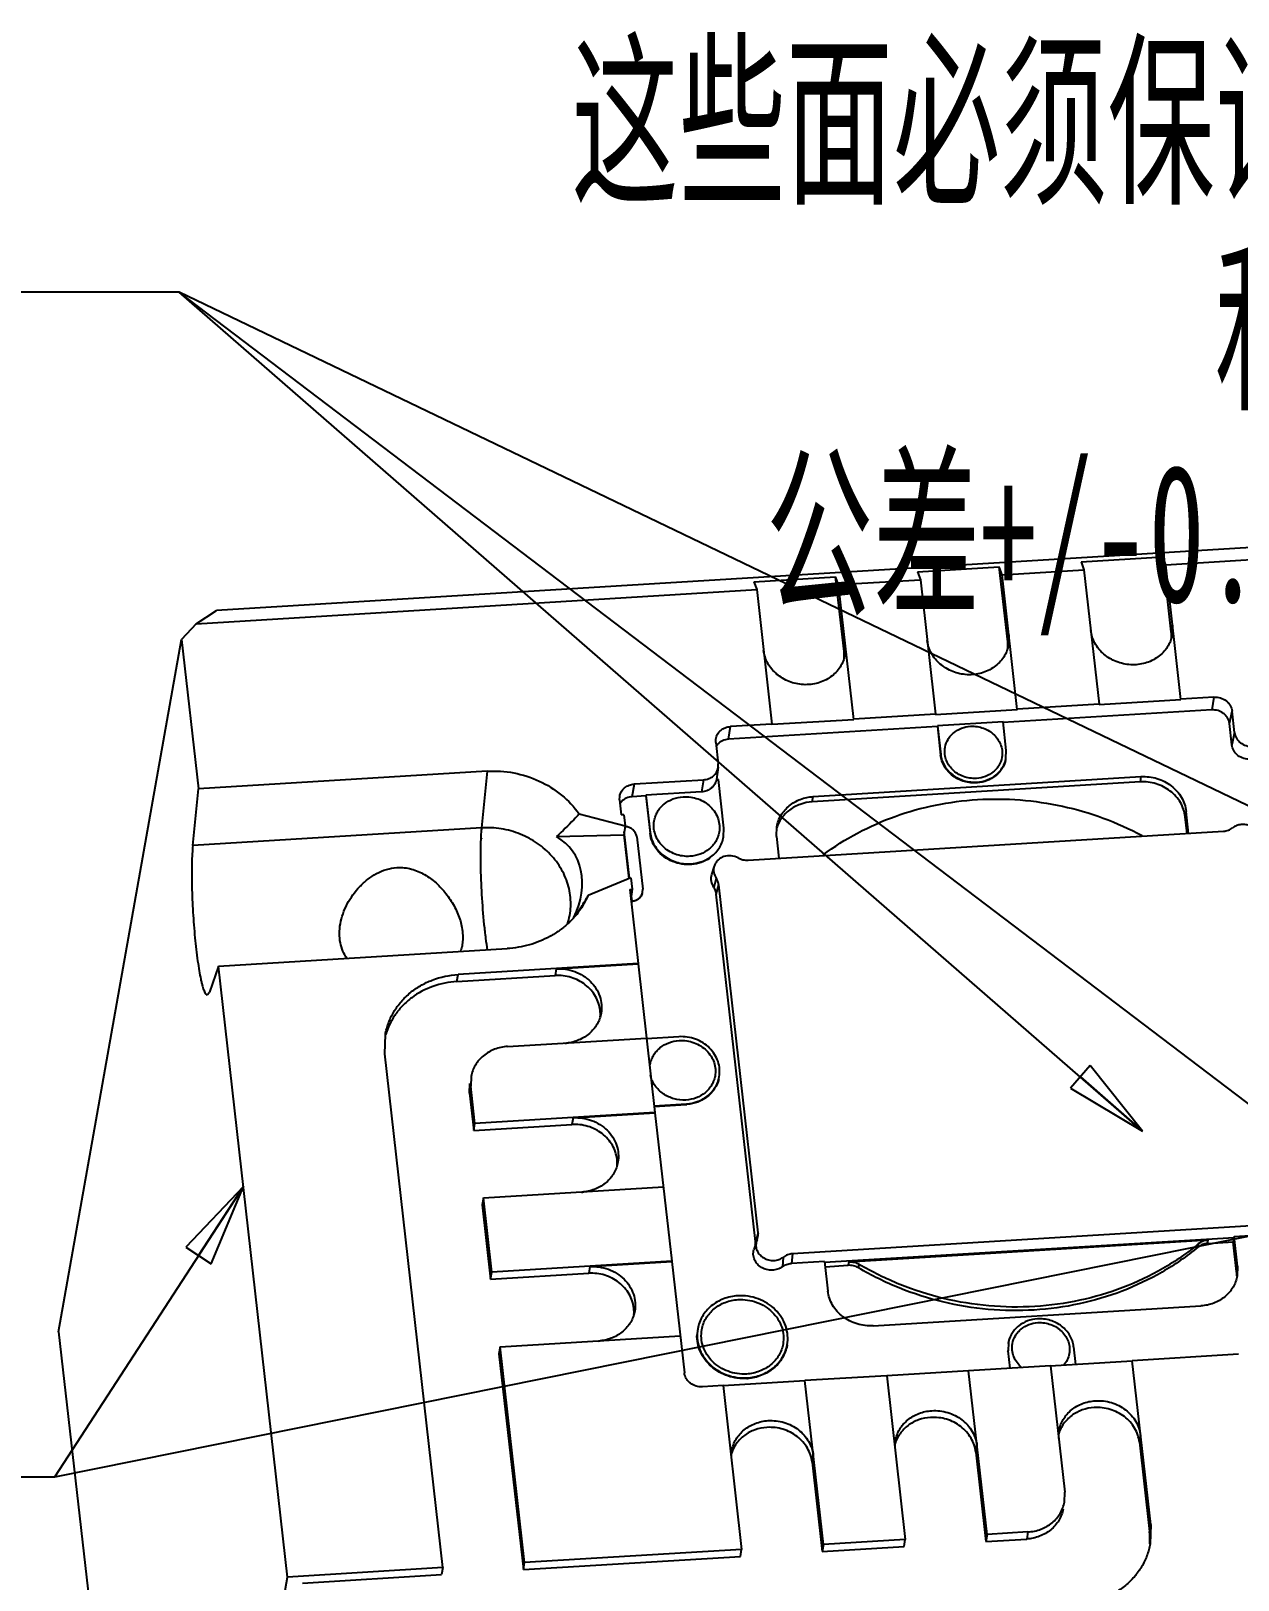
# Model space of a CAD drawing. Header units: millimetres. Extents: x 3 to 104, y 2 to 73.
# Drawn here: x 75.11 to 86.08, y 24.46 to 38.55 of the extents above; entities that cross this region are included whole.
import ezdxf

# ---------------------------------------------------------------- set-up
doc = ezdxf.new("R2010")
doc.units = ezdxf.units.MM
doc.header["$LTSCALE"] = 5.775
doc.layers.get('0').update_dxf_attribs({"linetype": 'CONTINUOUS'})
doc.layers.add('NOTE', color=7, linetype='CONTINUOUS')
doc.styles.get("Standard").update_dxf_attribs({"font": 'txt', "width": 0.6})
doc.dimstyles.get("Standard").update_dxf_attribs({"dimtxt": 0.625, "dimasz": 0.75, "dimexe": 1.75, "dimexo": 0.875, "dimtad": 1, "dimdec": 3, "dimzin": 0, "dimdsep": 46, "dimtxsty": 'Standard', "dimblk": 'CLOSED', "dimblk1": 'CLOSED', "dimblk2": 'CLOSED', "dimcen": 0.09, "dimadec": 0, "dimazin": 0, "dimtol": 1, "dimtp": 0.001, "dimtm": 0.001, "dimtfac": 1, "dimtdec": 3, "dimtofl": 0, "dimtmove": 0, "dimatfit": 3, "dimldrblk": 'CLOSED', "dimfxl": 0, "dimtolj": 1, "dimtzin": 0, "dimarcsym": 0})

# ---------------------------------------------------------------- blocks, each defined once
blk = doc.blocks.new('_CLOSED')
at = {"color": 0, "linetype": 'ByBlock'}
for p, q in [((0, 0), (-1, 0.183)), ((-1, 0.183), (-1, -0.183)), ((-1, -0.183), (0, 0)), ((-1, 0), (0, 0))]:
    blk.add_line(p, q, dxfattribs=at)

msp = doc.modelspace()

# ---------------------------------------------------------------- linework, layer by layer
at = {"color": 7, "linetype": 'Continuous'}
for p, q in [((97.4745, 34.5397), (76.7933, 33.2821)), ((83.1679, 33.6332), (83.9118, 33.6784)), ((83.9888, 32.9977), (83.9118, 33.6784)), ((83.9385, 33.607), (83.9118, 33.6784)), ((84.6558, 33.7237), (85.3997, 33.7689)), ((84.6558, 33.7237), (84.6824, 33.6522)), ((85.4766, 33.0882), (85.3997, 33.7689)), ((85.4263, 33.6974), (85.3997, 33.7689)), ((85.4263, 33.6974), (86.8045, 33.7812)), ((85.564, 32.4725), (85.4263, 33.6974)), ((81.6801, 33.5427), (82.424, 33.5879)), ((81.6801, 33.5427), (81.7067, 33.4712)), ((82.5009, 32.9072), (82.424, 33.5879)), ((82.4506, 33.5165), (82.424, 33.5879)), ((82.4506, 33.5165), (83.1946, 33.5617)), ((83.1679, 33.6332), (83.1946, 33.5617)), ((83.1946, 33.5617), (83.3327, 32.3393)), ((83.9385, 33.607), (84.6824, 33.6522)), ((84.0762, 32.382), (83.9385, 33.607)), ((84.6824, 33.6522), (84.8205, 32.4298)), ((76.6101, 33.1613), (81.7067, 33.4712)), ((81.7067, 33.4712), (81.8448, 32.2489)), ((82.5883, 32.2915), (82.4506, 33.5165)), ((76.6101, 33.1613), (76.7933, 33.2821)), ((76.6101, 33.1613), (76.4766, 33.0169)), ((85.4875, 33.1495), (85.4766, 33.0882)), ((85.4875, 33.1495), (85.4847, 33.061)), ((75.359, 26.7204), (76.4766, 33.0169)), ((76.4766, 33.0169), (76.6299, 31.6602)), ((82.5118, 32.9686), (82.5009, 32.9072)), ((82.5118, 32.9686), (82.509, 32.8801)), ((83.9997, 33.059), (83.9888, 32.9977)), ((83.9997, 33.059), (83.9968, 32.9705)), ((84.8205, 32.4299), (84.0766, 32.3846)), ((84.8201, 32.4272), (85.564, 32.4725)), ((84.8205, 32.4298), (84.8201, 32.4273)), ((85.564, 32.4725), (85.5645, 32.4751)), ((85.8645, 32.4934), (85.5645, 32.4751)), ((85.8645, 32.4934), (85.8451, 32.3772)), ((81.8444, 32.2463), (82.5883, 32.2915)), ((82.5883, 32.2915), (82.5888, 32.2941)), ((83.3327, 32.3394), (82.5888, 32.2941)), ((83.3322, 32.3367), (84.0762, 32.382)), ((83.3327, 32.3393), (83.3322, 32.3368)), ((83.9463, 32.2683), (83.3503, 32.232)), ((85.8451, 32.3772), (83.9452, 32.2616)), ((83.9756, 32.0092), (83.9463, 32.2683)), ((84.0762, 32.382), (84.0766, 32.3846)), ((86.0047, 32.2543), (86.0291, 32.3666)), ((86.0511, 32.1717), (86.0291, 32.3666)), ((81.4493, 32.1099), (81.4687, 32.226)), ((83.3492, 32.2254), (81.4493, 32.1099)), ((81.8448, 32.2489), (81.4687, 32.226)), ((81.8448, 32.2489), (81.8444, 32.2463)), ((83.3503, 32.232), (83.3492, 32.2254)), ((83.3492, 32.2254), (83.3784, 31.9666)), ((83.3503, 32.232), (83.3796, 31.973)), ((86.0267, 32.0594), (86.0047, 32.2543)), ((86.0511, 32.1717), (86.0267, 32.0594)), ((81.3348, 32.0811), (81.3354, 32.1122)), ((81.3348, 32.0811), (81.3568, 31.8862)), ((83.9733, 31.9383), (83.9756, 32.0092)), ((81.3565, 31.8558), (81.3415, 31.7458)), ((81.3563, 31.8553), (81.3568, 31.8862)), ((83.3796, 31.973), (83.3784, 31.9666)), ((83.9723, 31.9322), (83.9734, 31.9386)), ((79.2545, 31.8198), (76.6299, 31.6602)), ((79.2545, 31.8198), (79.2038, 31.3046)), ((80.5745, 31.5873), (80.5939, 31.7035)), ((80.5939, 31.7035), (81.2234, 31.7418)), ((81.2234, 31.7418), (81.2051, 31.6323)), ((81.3585, 31.7435), (81.3409, 31.7424)), ((81.4083, 31.3028), (81.3585, 31.7435)), ((85.1925, 31.7222), (82.2123, 31.541)), ((82.2208, 31.589), (85.201, 31.7702)), ((85.201, 31.7702), (85.1925, 31.7222)), ((76.5791, 31.145), (76.6299, 31.6602)), ((80.46, 31.5586), (80.4606, 31.5897)), ((80.6983, 31.5949), (80.5745, 31.5873)), ((80.6994, 31.6015), (80.6983, 31.5949)), ((80.6983, 31.5949), (80.7367, 31.2556)), ((81.2051, 31.6323), (80.6994, 31.6015)), ((80.6994, 31.6015), (80.7378, 31.262)), ((82.2123, 31.541), (82.2208, 31.589)), ((80.0916, 31.4312), (80.5092, 31.3223)), ((80.46, 31.5586), (80.4753, 31.423)), ((80.4977, 31.4244), (80.4753, 31.423)), ((80.4977, 31.4244), (80.5092, 31.3223)), ((85.6033, 31.4059), (85.6118, 31.4539)), ((85.6344, 31.2545), (85.6118, 31.4539)), ((79.2038, 31.3046), (76.5791, 31.145)), ((80.5092, 31.3223), (80.4983, 31.2416)), ((81.4058, 31.2231), (81.4083, 31.3028)), ((81.8866, 31.2273), (81.8894, 31.3159)), ((85.6205, 31.2537), (85.6033, 31.4059)), ((79.1963, 31.2065), (79.2053, 31.2068)), ((79.197, 31.2052), (79.1968, 31.2017)), ((79.8858, 31.2251), (80.4983, 31.2416)), ((80.4983, 31.2416), (80.5436, 30.8406)), ((80.5503, 30.847), (80.5024, 31.2713)), ((80.6168, 31.2216), (80.6704, 30.747)), ((80.7378, 31.262), (80.7367, 31.2556)), ((81.4047, 31.217), (81.4059, 31.2234)), ((81.6279, 31.0109), (85.9509, 31.2738)), ((81.8866, 31.2273), (81.9091, 31.028)), ((81.3195, 30.9561), (81.2959, 30.8788)), ((80.5628, 30.8484), (80.1753, 30.6906)), ((80.552, 30.745), (80.5743, 30.7464)), ((80.552, 30.745), (80.6282, 30.0699)), ((80.5743, 30.7464), (80.562, 30.6564)), ((80.5628, 30.8484), (80.5743, 30.7464)), ((80.669, 30.7173), (80.6696, 30.7205)), ((80.6695, 30.7201), (80.6704, 30.747)), ((81.3384, 30.8455), (81.3153, 30.7619)), ((81.338, 30.702), (81.3617, 30.7848)), ((81.7191, 27.622), (81.3617, 30.7848)), ((80.1081, 30.5788), (80.1123, 30.5857)), ((80.1753, 30.6906), (80.1124, 30.576)), ((80.5612, 30.6506), (80.5724, 30.6513)), ((80.5644, 30.6349), (80.5696, 30.6353)), ((80.5724, 30.6513), (80.5674, 30.6959)), ((80.5724, 30.6513), (80.5696, 30.6353)), ((81.6949, 27.5435), (81.338, 30.702)), ((76.8122, 30.0465), (79.4369, 30.2062)), ((76.8122, 30.0465), (76.7298, 29.8115)), ((77.44, 24.4907), (76.8122, 30.0465)), ((80.6283, 30.0699), (78.9917, 29.9704)), ((79.8839, 30.0221), (79.873, 29.9608)), ((79.8839, 30.0221), (80.6278, 30.0674)), ((80.6278, 30.0674), (80.6283, 30.0699)), ((80.6279, 30.0674), (80.7812, 28.716)), ((78.9804, 29.9065), (78.9917, 29.9704)), ((78.9804, 29.9065), (79.873, 29.9608)), ((76.7098, 29.785), (76.7298, 29.8115)), ((78.3243, 29.2482), (78.3297, 29.4245)), ((79.4402, 29.316), (80.7048, 29.3929)), ((80.9981, 29.4048), (80.7052, 29.3869)), ((78.8522, 24.5766), (78.3243, 29.2482)), ((79.1093, 29.0434), (79.1065, 28.9549)), ((81.3642, 29.0342), (81.3653, 29.0406)), ((79.0951, 28.891), (79.0979, 28.9795)), ((79.0951, 28.891), (79.1065, 28.9549)), ((79.0951, 28.891), (79.1334, 28.5525)), ((79.1447, 28.6164), (79.1065, 28.9549)), ((80.7744, 28.7768), (81.067, 28.7946)), ((80.7751, 28.7705), (81.0659, 28.7882)), ((81.067, 28.7946), (81.0659, 28.7882)), ((79.1334, 28.5525), (79.1447, 28.6164)), ((79.1334, 28.5525), (80.026, 28.6068)), ((80.7813, 28.716), (79.1447, 28.6164)), ((80.0369, 28.6682), (80.026, 28.6068)), ((80.0369, 28.6682), (80.7808, 28.7134)), ((80.7808, 28.7134), (80.7813, 28.716)), ((80.7809, 28.7134), (80.9342, 27.362)), ((79.2212, 27.9395), (80.8578, 28.039)), ((79.2212, 27.9395), (79.2099, 27.8755)), ((79.2977, 27.2625), (79.2212, 27.9395)), ((79.2099, 27.8755), (79.2864, 27.1986)), ((81.7191, 27.622), (81.6949, 27.5435)), ((86.3554, 27.694), (82.0324, 27.4311)), ((81.7049, 27.5461), (81.6812, 27.4687)), ((81.7097, 27.5592), (81.7049, 27.5456)), ((81.7097, 27.5592), (81.7145, 27.572)), ((82.3225, 27.3536), (86.0477, 27.5801)), ((82.5433, 27.3575), (85.8126, 27.5563)), ((85.7249, 27.5227), (85.7193, 27.4907)), ((85.8069, 27.5243), (85.8126, 27.5563)), ((85.8069, 27.5243), (86.0403, 27.5385)), ((86.0477, 27.5801), (86.0403, 27.5385)), ((86.0707, 27.2701), (86.0403, 27.5385)), ((86.0477, 27.5801), (86.0488, 27.5872)), ((86.0488, 27.5872), (86.3388, 27.6049)), ((86.0792, 27.3181), (86.0488, 27.5872)), ((80.9343, 27.362), (79.2977, 27.2625)), ((80.1899, 27.3142), (80.9338, 27.3595)), ((80.9338, 27.3595), (80.9343, 27.362)), ((80.9339, 27.3595), (81.049, 26.3466)), ((81.9486, 27.4005), (81.9397, 27.3126)), ((82.0324, 27.4311), (82.0223, 27.3424)), ((82.3236, 27.3607), (82.0223, 27.3424)), ((82.3236, 27.3607), (82.354, 27.0916)), ((82.5433, 27.3575), (82.5376, 27.3255)), ((82.6316, 27.3029), (82.6373, 27.3349)), ((79.2864, 27.1986), (79.2977, 27.2625)), ((79.2864, 27.1986), (80.179, 27.2529)), ((80.1899, 27.3142), (80.179, 27.2529)), ((82.329, 27.3128), (82.5376, 27.3255)), ((86.0792, 27.3181), (86.0707, 27.2701)), ((86.0792, 27.3181), (86.0764, 27.2295)), ((82.7648, 26.7753), (85.745, 26.9565)), ((75.359, 26.7204), (76.3225, 18.1943)), ((79.3742, 26.5855), (81.0108, 26.685)), ((81.1698, 26.7474), (81.1687, 26.741)), ((79.3742, 26.5855), (79.3629, 26.5216)), ((79.3629, 26.5216), (79.5847, 24.5579)), ((79.5961, 24.6219), (79.3742, 26.5855)), ((81.9833, 26.603), (81.9822, 26.5966)), ((83.9913, 26.5427), (83.9925, 26.5491)), ((83.9947, 26.6199), (83.9925, 26.5491)), ((84.0105, 26.3899), (83.9925, 26.5491)), ((83.9935, 26.6133), (83.9947, 26.6197)), ((84.5885, 26.5853), (84.6068, 26.4237)), ((86.0873, 26.5162), (85.1209, 26.4574)), ((83.6326, 26.3645), (82.8887, 26.3192)), ((83.633, 26.367), (83.6326, 26.3644)), ((83.8014, 24.8776), (83.633, 26.367)), ((84.377, 26.4122), (83.6331, 26.3669)), ((85.1204, 26.455), (84.3765, 26.4097)), ((84.377, 26.4122), (84.507, 25.2613)), ((85.1209, 26.4575), (85.1205, 26.4549)), ((85.2892, 24.9681), (85.1209, 26.4575)), ((81.4013, 26.2312), (81.2136, 26.2198)), ((82.1447, 26.274), (81.4008, 26.2288)), ((81.4013, 26.2313), (81.5696, 24.7419)), ((82.1452, 26.2765), (82.1447, 26.2739)), ((82.8891, 26.3217), (82.1452, 26.2765)), ((82.3135, 24.7871), (82.1452, 26.2765)), ((82.8891, 26.3217), (83.0574, 24.8324)), ((83.6982, 25.626), (83.7091, 25.6874)), ((85.1861, 25.7165), (85.197, 25.7779)), ((85.1861, 25.7165), (85.2779, 24.9041)), ((82.2103, 25.5356), (82.2212, 25.5969)), ((82.2103, 25.5356), (82.3021, 24.7232)), ((83.6982, 25.626), (83.79, 24.8137)), ((84.5042, 25.1728), (84.507, 25.2613)), ((85.2892, 24.9681), (85.2779, 24.9041)), ((85.2892, 24.9681), (85.2837, 24.7917)), ((83.0574, 24.8324), (82.3135, 24.7871)), ((83.0461, 24.7684), (83.0574, 24.8324)), ((83.8014, 24.8776), (83.79, 24.8137)), ((83.79, 24.8137), (84.162, 24.8363)), ((84.1733, 24.9002), (83.8014, 24.8776)), ((84.1733, 24.9002), (84.162, 24.8363)), ((79.5847, 24.5579), (81.5582, 24.6779)), ((81.5696, 24.7419), (79.5961, 24.6219)), ((81.5582, 24.6779), (81.5696, 24.7419)), ((82.3135, 24.7871), (82.3021, 24.7232)), ((82.3021, 24.7232), (83.0461, 24.7684)), ((78.8522, 24.5766), (77.44, 24.4907)), ((78.8522, 24.5766), (78.8408, 24.5127)), ((79.5847, 24.5579), (79.5961, 24.6219)), ((76.3225, 18.1943), (77.44, 24.4907)), ((77.5775, 24.4359), (78.8408, 24.5127))]:
    msp.add_line(p, q, dxfattribs=at)
for centre, radius, start, end in [((83.5612, 33.0483), 0.3075, 186.44752, 187.23339), ((83.6828, 32.9631), 0.3079, 355.33309, 6.44323), ((85.0491, 33.1388), 0.3075, 186.44752, 187.23339), ((85.1707, 33.0536), 0.3079, 355.33309, 6.44323), ((82.0734, 32.9579), 0.3075, 186.44752, 187.23339), ((82.195, 32.8727), 0.3079, 355.33309, 6.44323), ((81.4441, 31.9793), 0.1263, 137.23977, 148.34076), ((80.5693, 31.4568), 0.1263, 137.23977, 148.34076), ((80.5008, 31.1908), 0.1259, 73.04641, 86.55608), ((79.5866, 30.556), 0.7542, 120.6169, 121.11929), ((81.7474, 31.0903), 2.553, 177.26084, 177.41903), ((79.4643, 31.5922), 0.4643, 234.89483, 235.29345), ((79.472, 31.6033), 0.4778, 235.29527, 236.07743), ((79.5851, 30.5586), 0.7512, 120.36487, 120.61673), ((80.5786, 30.7332), 0.0918, 341.43557, 349.75049), ((74.0076, 34.3074), 7.1497, 328.10581, 328.56649), ((72.3261, 35.3327), 9.1191, 328.63037, 329.39974), ((80.5623, 30.7552), 0.1201, 273.4828, 276.64486), ((80.5629, 30.7583), 0.12, 273.48188, 276.00976), ((79.9767, 29.6102), 0.3084, 355.51334, 6.20197), ((79.9359, 29.7469), 0.4025, 273.48112, 275.94652), ((81.0439, 29.1497), 0.3622, 273.48019, 274.38109), ((80.1297, 28.2563), 0.3084, 355.51334, 6.20197), ((80.0889, 28.393), 0.4025, 273.48112, 275.94652), ((81.5968, 27.6082), 0.1231, 342.92105, 6.43603), ((81.573, 27.5296), 0.1227, 350.30037, 356.6487), ((81.572, 27.5296), 0.1237, 356.65867, 6.41957), ((85.7638, 27.2355), 0.3089, 358.90832, 6.43859), ((80.2827, 26.9023), 0.3084, 355.51334, 6.20197), ((80.2419, 27.039), 0.4025, 273.48112, 275.94652), ((84.2343, 26.5773), 0.2433, 166.52713, 169.9116), ((81.5906, 26.739), 0.4439, 273.48009, 274.14246), ((84.7603, 25.7672), 0.3092, 169.95369, 185.46368), ((83.2724, 25.6767), 0.3092, 169.95369, 185.46368), ((83.2701, 25.6766), 0.3069, 185.49064, 186.44699), ((84.7579, 25.7671), 0.3069, 185.49064, 186.44699), ((81.7846, 25.5862), 0.3092, 169.95369, 185.46368), ((81.7822, 25.5861), 0.3069, 185.49064, 186.44699), ((84.6642, 24.8348), 0.6175, 355.97842, 6.44593)]:
    msp.add_arc(centre, radius, start, end, dxfattribs=at)
msp.add_ellipse((79.3611, 30.6058), major_axis=(0.6651, 0.4944), ratio=0.740326, start_param=-0.9567101, end_param=0.3044068, dxfattribs=at)
for points, knots in [([(83.9968, 32.9705), (83.9933, 32.9507), (83.9822, 32.9114), (83.9541, 32.8567), (83.9155, 32.8078), (83.8514, 32.7521), (83.7517, 32.7049), (83.6185, 32.6906), (83.4867, 32.7192), (83.3721, 32.7875), (83.2888, 32.8874), (83.2614, 32.9689), (83.2562, 33.0096)], [0, 0, 0, 0, 0.0592022, 0.1187733, 0.1791396, 0.2405469, 0.3662875, 0.4957045, 0.6262767, 0.7549957, 0.8796532, 1, 1, 1, 1]), ([(85.4847, 33.061), (85.4812, 33.0411), (85.47, 33.0019), (85.4419, 32.9472), (85.4033, 32.8983), (85.3393, 32.8426), (85.2395, 32.7953), (85.1064, 32.7811), (84.9745, 32.8097), (84.8599, 32.8779), (84.7767, 32.9778), (84.7493, 33.0594), (84.7441, 33.1001)], [0, 0, 0, 0, 0.0592022, 0.1187733, 0.1791396, 0.2405469, 0.3662875, 0.4957045, 0.6262767, 0.7549957, 0.8796532, 1, 1, 1, 1]), ([(82.509, 32.8801), (82.5054, 32.8602), (82.4943, 32.8209), (82.4662, 32.7662), (82.4276, 32.7173), (82.3636, 32.6617), (82.2638, 32.6144), (82.1307, 32.6001), (81.9988, 32.6287), (81.8842, 32.697), (81.8009, 32.7969), (81.7735, 32.8784), (81.7684, 32.9191)], [0, 0, 0, 0, 0.0592022, 0.1187733, 0.1791396, 0.2405469, 0.3662875, 0.4957045, 0.6262767, 0.7549957, 0.8796532, 1, 1, 1, 1]), ([(85.8645, 32.4934), (85.884, 32.4945), (85.9236, 32.4899), (85.9678, 32.4674), (85.996, 32.4413), (86.0179, 32.4114), (86.0271, 32.3845), (86.0291, 32.3666)], [0, 0, 0, 0, 0.2580418, 0.5136169, 0.6390187, 0.7621134, 1, 1, 1, 1]), ([(86.0047, 32.2543), (86.0027, 32.2717), (85.9938, 32.2977), (85.9726, 32.3267), (85.9453, 32.3521), (85.9024, 32.3738), (85.864, 32.3783), (85.8451, 32.3772)], [0, 0, 0, 0, 0.2378866, 0.3609813, 0.4863831, 0.7419582, 1, 1, 1, 1]), ([(81.3353, 32.1122), (81.3374, 32.1272), (81.3475, 32.157), (81.3779, 32.1934), (81.42, 32.2181), (81.4523, 32.225), (81.4687, 32.226)], [0, 0, 0, 0, 0.2402727, 0.4851963, 0.7387614, 1, 1, 1, 1]), ([(83.4192, 32.0371), (83.4237, 32.0625), (83.4378, 32.0999), (83.4685, 32.1424), (83.5071, 32.18), (83.5677, 32.2148), (83.6228, 32.2263), (83.6508, 32.228)], [0, 0, 0, 0, 0.2397515, 0.3618404, 0.4857491, 0.7390601, 1, 1, 1, 1]), ([(83.6508, 32.228), (83.6905, 32.2305), (83.7516, 32.2214), (83.8229, 32.1863), (83.8691, 32.1497), (83.9053, 32.1049), (83.9297, 32.054), (83.941, 31.9996), (83.9392, 31.9629), (83.936, 31.9451)], [0, 0, 0, 0, 0.2596255, 0.3890897, 0.5164586, 0.6410385, 0.7627286, 0.882039, 1, 1, 1, 1]), ([(86.0511, 32.1717), (86.0532, 32.1538), (86.0624, 32.127), (86.0842, 32.0973), (86.1122, 32.0712), (86.1563, 32.0488), (86.1957, 32.0442), (86.2152, 32.0454)], [0, 0, 0, 0, 0.2378866, 0.3609813, 0.4863831, 0.7419582, 1, 1, 1, 1]), ([(81.4493, 32.1099), (81.4307, 32.1087), (81.3943, 32.1), (81.3635, 32.0782), (81.3514, 32.0651)], [0, 0, 0, 0, 0.5093648, 1, 1, 1, 1]), ([(83.7044, 31.7542), (83.6647, 31.7517), (83.6036, 31.7608), (83.5323, 31.796), (83.4861, 31.8325), (83.4499, 31.8773), (83.4254, 31.9283), (83.4142, 31.9826), (83.416, 32.0193), (83.4192, 32.0371)], [0, 0, 0, 0, 0.2596255, 0.3890897, 0.5164586, 0.6410385, 0.7627286, 0.882039, 1, 1, 1, 1]), ([(86.1958, 31.9292), (86.1757, 31.928), (86.135, 31.9327), (86.0897, 31.9558), (86.0607, 31.9827), (86.0383, 32.0134), (86.0288, 32.041), (86.0267, 32.0594)], [0, 0, 0, 0, 0.2580418, 0.5136169, 0.6390187, 0.7621134, 1, 1, 1, 1]), ([(81.2234, 31.7418), (81.2398, 31.7428), (81.272, 31.7497), (81.3139, 31.7743), (81.3443, 31.8106), (81.3543, 31.8403), (81.3564, 31.8552)], [0, 0, 0, 0, 0.2612386, 0.5148037, 0.7597273, 1, 1, 1, 1]), ([(83.7128, 31.7139), (83.6734, 31.7108), (83.5932, 31.719), (83.5034, 31.7635), (83.446, 31.8159), (83.4121, 31.8617), (83.3886, 31.9125), (83.3805, 31.9485), (83.3784, 31.9666)], [0, 0, 0, 0, 0.2575077, 0.5128347, 0.6382095, 0.7611181, 0.8817015, 1, 1, 1, 1]), ([(83.3796, 31.973), (83.3816, 31.9552), (83.3896, 31.9195), (83.4126, 31.8693), (83.4457, 31.8239), (83.502, 31.7717), (83.5901, 31.7268), (83.6692, 31.7175), (83.7082, 31.7199)], [0, 0, 0, 0, 0.1183159, 0.2388786, 0.361734, 0.4870496, 0.7422783, 1, 1, 1, 1]), ([(83.936, 31.9451), (83.9315, 31.9197), (83.9174, 31.8823), (83.8867, 31.8398), (83.8481, 31.8022), (83.7874, 31.7674), (83.7324, 31.7559), (83.7044, 31.7542)], [0, 0, 0, 0, 0.2397515, 0.3618404, 0.4857491, 0.7390601, 1, 1, 1, 1]), ([(83.7082, 31.7199), (83.7403, 31.7219), (83.8033, 31.7351), (83.8727, 31.7748), (83.9168, 31.8179), (83.9434, 31.8546), (83.9629, 31.895), (83.9708, 31.9238), (83.9734, 31.9383)], [0, 0, 0, 0, 0.2606584, 0.5136908, 0.6374843, 0.7594402, 0.8800262, 1, 1, 1, 1]), ([(83.9692, 31.9174), (83.9626, 31.8903), (83.9454, 31.8507), (83.9106, 31.806), (83.8679, 31.7662), (83.8022, 31.7293), (83.743, 31.7163), (83.7128, 31.7139)], [0, 0, 0, 0, 0.2400077, 0.3622447, 0.4862684, 0.7395359, 1, 1, 1, 1]), ([(79.2545, 31.8198), (79.3355, 31.8247), (79.4993, 31.8143), (79.7322, 31.7397), (79.9371, 31.6119), (80.0467, 31.495), (80.0916, 31.4312)], [0, 0, 0, 0, 0.2533735, 0.5065535, 0.75623, 1, 1, 1, 1]), ([(80.4605, 31.5897), (80.4626, 31.6047), (80.4727, 31.6344), (80.5031, 31.6709), (80.5452, 31.6956), (80.5775, 31.7025), (80.5939, 31.7035)], [0, 0, 0, 0, 0.2402727, 0.4851963, 0.7387614, 1, 1, 1, 1]), ([(81.3409, 31.7424), (81.338, 31.7277), (81.3266, 31.6988), (81.2954, 31.6637), (81.2534, 31.6399), (81.2214, 31.6332), (81.2051, 31.6323)], [0, 0, 0, 0, 0.2400003, 0.4853967, 0.7389393, 1, 1, 1, 1]), ([(85.6033, 31.4059), (85.6008, 31.4281), (85.5908, 31.4727), (85.5621, 31.5354), (85.5206, 31.5923), (85.4503, 31.6575), (85.3401, 31.7136), (85.2412, 31.7252), (85.1925, 31.7222)], [0, 0, 0, 0, 0.1183136, 0.2388737, 0.3617312, 0.4870507, 0.7422864, 1, 1, 1, 1]), ([(85.201, 31.7702), (85.2498, 31.7732), (85.3486, 31.7616), (85.4589, 31.7055), (85.5292, 31.6403), (85.5706, 31.5835), (85.5993, 31.5207), (85.6093, 31.4762), (85.6118, 31.4539)], [0, 0, 0, 0, 0.2577136, 0.5129493, 0.6382688, 0.7611263, 0.8816864, 1, 1, 1, 1]), ([(80.5745, 31.5873), (80.5559, 31.5862), (80.5195, 31.5775), (80.4887, 31.5557), (80.4766, 31.5425)], [0, 0, 0, 0, 0.5093648, 1, 1, 1, 1]), ([(80.7739, 31.3689), (80.7765, 31.3834), (80.7843, 31.4121), (80.8037, 31.4525), (80.8303, 31.4892), (80.8744, 31.5322), (80.9437, 31.572), (81.0066, 31.5852), (81.0386, 31.5871)], [0, 0, 0, 0, 0.1198829, 0.2404924, 0.3624624, 0.4862503, 0.7393144, 1, 1, 1, 1]), ([(81.0386, 31.5871), (81.0614, 31.5885), (81.1074, 31.5865), (81.174, 31.5695), (81.2353, 31.5394), (81.2881, 31.4976), (81.3295, 31.4464), (81.3574, 31.3882), (81.3703, 31.3261), (81.3682, 31.2841), (81.3646, 31.2638)], [0, 0, 0, 0, 0.1301581, 0.2606521, 0.3899368, 0.517129, 0.6415363, 0.7630576, 0.8822026, 1, 1, 1, 1]), ([(81.8894, 31.3159), (81.8927, 31.3341), (81.9025, 31.3701), (81.9268, 31.4206), (81.9601, 31.4665), (82.0153, 31.5203), (82.102, 31.57), (82.1808, 31.5866), (82.2208, 31.589)], [0, 0, 0, 0, 0.1199739, 0.24056, 0.362516, 0.4863095, 0.7393418, 1, 1, 1, 1]), ([(82.3113, 31.0586), (82.4099, 31.1325), (82.6205, 31.2663), (82.9649, 31.4184), (83.3323, 31.5206), (83.7145, 31.5706), (84.1025, 31.5671), (84.4876, 31.5104), (84.8608, 31.4017), (85.0972, 31.2957), (85.2106, 31.2349)], [0, 0, 0, 0, 0.1208178, 0.2434656, 0.3677901, 0.4934678, 0.620052, 0.7470218, 0.8738378, 1, 1, 1, 1]), ([(80.0916, 31.4312), (80.0755, 31.4135), (80.0094, 31.3424), (79.9404, 31.2738), (79.8858, 31.2251)], [0, 0, 0, 0, 0.2463109, 1, 1, 1, 1]), ([(82.2123, 31.541), (82.1748, 31.5387), (82.1009, 31.5239), (82.0183, 31.4799), (81.9641, 31.4319), (81.9302, 31.3907), (81.904, 31.3451), (81.8918, 31.3123), (81.8872, 31.2957)], [0, 0, 0, 0, 0.2601408, 0.5133325, 0.6373128, 0.7595069, 0.8802058, 1, 1, 1, 1]), ([(79.2038, 31.3046), (79.2031, 31.2976), (79.2003, 31.2668), (79.1984, 31.236), (79.1973, 31.2123)], [0, 0, 0, 0, 0.229399, 1, 1, 1, 1]), ([(79.9865, 30.429), (79.9949, 30.4548), (80.0081, 30.5077), (80.017, 30.5889), (80.0149, 30.6709), (79.9972, 30.7798), (79.9476, 30.9123), (79.8655, 31.0292), (79.7835, 31.1104), (79.6906, 31.1831), (79.5583, 31.2539), (79.3844, 31.3021), (79.2636, 31.3082), (79.2038, 31.3046)], [0, 0, 0, 0, 0.0591617, 0.1183077, 0.1776309, 0.2373482, 0.3583096, 0.482242, 0.5454871, 0.6094408, 0.7388422, 0.8694981, 1, 1, 1, 1]), ([(80.6168, 31.2216), (80.6157, 31.2316), (80.61, 31.2516), (80.5926, 31.278), (80.5679, 31.2989), (80.548, 31.308), (80.5375, 31.3112)], [0, 0, 0, 0, 0.2397244, 0.486642, 0.7404851, 1, 1, 1, 1]), ([(81.0998, 31.0455), (81.0771, 31.0442), (81.0311, 31.0462), (80.9644, 31.0632), (80.9032, 31.0933), (80.8504, 31.135), (80.809, 31.1863), (80.7811, 31.2445), (80.7682, 31.3066), (80.7703, 31.3486), (80.7739, 31.3689)], [0, 0, 0, 0, 0.1301581, 0.2606521, 0.3899368, 0.517129, 0.6415363, 0.7630576, 0.8822026, 1, 1, 1, 1]), ([(85.9509, 31.2738), (85.966, 31.2747), (85.9958, 31.2808), (86.0226, 31.2952), (86.0343, 31.3042)], [0, 0, 0, 0, 0.5068854, 1, 1, 1, 1]), ([(86.2836, 31.1882), (86.2843, 31.2014), (86.2812, 31.2287), (86.264, 31.2665), (86.2358, 31.2984), (86.1991, 31.3218), (86.157, 31.3348), (86.113, 31.3366), (86.0706, 31.3267), (86.0454, 31.3128), (86.0343, 31.3042)], [0, 0, 0, 0, 0.1178092, 0.2382622, 0.3624074, 0.4898662, 0.6192566, 0.7485507, 0.8760245, 1, 1, 1, 1]), ([(76.5791, 31.145), (76.5766, 31.1198), (76.5728, 31.0648), (76.5683, 30.9401), (76.5692, 30.7628), (76.5788, 30.5374), (76.5961, 30.3117), (76.6163, 30.1337), (76.6356, 30.0081), (76.6481, 29.9416), (76.6585, 29.8956), (76.666, 29.8668), (76.6734, 29.8422), (76.6808, 29.8218), (76.6871, 29.8078), (76.6923, 29.7988), (76.6977, 29.7909), (76.7044, 29.7847), (76.7098, 29.785)], [0, 0, 0, 0, 0.0550057, 0.1196652, 0.2712604, 0.4400878, 0.6095743, 0.7630938, 0.8290907, 0.8857115, 0.9100899, 0.9316547, 0.9502948, 0.9659479, 0.9785839, 0.9837838, 0.9882646, 1, 1, 1, 1]), ([(79.1968, 31.2017), (79.1952, 31.1651), (79.1934, 31.0873), (79.1941, 30.9191), (79.203, 30.697), (79.2206, 30.4749), (79.2398, 30.3062), (79.2509, 30.2279), (79.2568, 30.1911)], [0, 0, 0, 0, 0.108415, 0.230343, 0.4976131, 0.7661428, 0.8895201, 1, 1, 1, 1]), ([(81.2797, 31.0287), (81.2559, 31.0125), (81.203, 30.9863), (81.1159, 30.968), (81.0258, 30.9712), (80.939, 30.9956), (80.8614, 31.0397), (80.7982, 31.1004), (80.7543, 31.1738), (80.7397, 31.2284), (80.7367, 31.2556)], [0, 0, 0, 0, 0.1240101, 0.2509642, 0.3796766, 0.508529, 0.6358865, 0.7604539, 0.8817552, 1, 1, 1, 1]), ([(80.7378, 31.262), (80.7401, 31.242), (80.7491, 31.2019), (80.7749, 31.1454), (80.8122, 31.0943), (80.8755, 31.0356), (80.9747, 30.9851), (81.0637, 30.9747), (81.1075, 30.9773)], [0, 0, 0, 0, 0.1183159, 0.2388786, 0.361734, 0.4870496, 0.7422783, 1, 1, 1, 1]), ([(81.3646, 31.2638), (81.362, 31.2492), (81.3541, 31.2205), (81.3347, 31.1801), (81.3082, 31.1434), (81.2641, 31.1004), (81.1948, 31.0607), (81.1318, 31.0475), (81.0998, 31.0455)], [0, 0, 0, 0, 0.1198829, 0.2404924, 0.3624624, 0.4862503, 0.7393144, 1, 1, 1, 1]), ([(81.2775, 31.0329), (81.2943, 31.0439), (81.3255, 31.069), (81.3638, 31.1147), (81.3916, 31.1666), (81.4024, 31.2041), (81.4058, 31.2231)], [0, 0, 0, 0, 0.2557596, 0.5068909, 0.7543261, 1, 1, 1, 1]), ([(81.1075, 30.9773), (81.1379, 30.9792), (81.1977, 30.9903), (81.2527, 31.0165), (81.2775, 31.0329)], [0, 0, 0, 0, 0.505769, 1, 1, 1, 1]), ([(81.5383, 31.031), (81.5185, 31.0419), (81.474, 31.0554), (81.4168, 31.0488), (81.3765, 31.03), (81.3509, 31.01), (81.3312, 30.9851), (81.3225, 30.9659), (81.3195, 30.956)], [0, 0, 0, 0, 0.2582341, 0.5142969, 0.6397041, 0.7622048, 0.8820334, 1, 1, 1, 1]), ([(81.5383, 31.031), (81.5519, 31.0235), (81.5813, 31.0125), (81.6127, 31.01), (81.6282, 31.0109)], [0, 0, 0, 0, 0.4992871, 1, 1, 1, 1]), ([(77.9205, 30.4309), (77.9316, 30.4938), (77.9761, 30.6171), (78.0713, 30.7494), (78.1671, 30.8371), (78.2485, 30.8911), (78.3385, 30.9294), (78.4029, 30.9414), (78.4353, 30.9434)], [0, 0, 0, 0, 0.2473976, 0.4981646, 0.6235508, 0.7489724, 0.8746127, 1, 1, 1, 1]), ([(78.4353, 30.9434), (78.479, 30.9461), (78.5674, 30.9365), (78.6882, 30.8839), (78.7939, 30.8058), (78.8844, 30.7088), (78.9457, 30.6156), (78.9846, 30.5357), (79.015, 30.4549), (79.0369, 30.3545), (79.035, 30.2735), (79.0285, 30.236)], [0, 0, 0, 0, 0.1277616, 0.2535497, 0.3797751, 0.508118, 0.6381177, 0.7029558, 0.7669327, 0.8891157, 1, 1, 1, 1]), ([(81.2958, 30.8786), (81.29, 30.8597), (81.2873, 30.818), (81.3032, 30.7795), (81.3148, 30.7627)], [0, 0, 0, 0, 0.4934875, 1, 1, 1, 1]), ([(81.3195, 30.956), (81.314, 30.9379), (81.3115, 30.898), (81.3273, 30.8614), (81.3384, 30.8454)], [0, 0, 0, 0, 0.4931637, 1, 1, 1, 1]), ([(80.5754, 30.6389), (80.5869, 30.6401), (80.6094, 30.6457), (80.6385, 30.6635), (80.66, 30.689), (80.6676, 30.7096), (80.6695, 30.7201)], [0, 0, 0, 0, 0.260933, 0.5142087, 0.7593933, 1, 1, 1, 1]), ([(81.3148, 30.7627), (81.321, 30.7536), (81.3315, 30.7342), (81.3368, 30.7128), (81.338, 30.702)], [0, 0, 0, 0, 0.5053348, 1, 1, 1, 1]), ([(81.3617, 30.7848), (81.3605, 30.7955), (81.3552, 30.817), (81.3447, 30.8364), (81.3384, 30.8454)], [0, 0, 0, 0, 0.4946386, 1, 1, 1, 1]), ([(80.1124, 30.576), (80.0768, 30.5227), (80.0124, 30.4487), (79.9109, 30.3674), (79.7979, 30.2969), (79.6402, 30.2329), (79.5052, 30.2103), (79.4369, 30.2062)], [0, 0, 0, 0, 0.241528, 0.3645651, 0.4891101, 0.7421296, 1, 1, 1, 1]), ([(80.6656, 30.704), (80.6626, 30.695), (80.6536, 30.6777), (80.6328, 30.6567), (80.6063, 30.6419), (80.5864, 30.637), (80.5762, 30.6358)], [0, 0, 0, 0, 0.2406971, 0.4866226, 0.7400124, 1, 1, 1, 1]), ([(77.9816, 30.1162), (77.9668, 30.1371), (77.9411, 30.1832), (77.9177, 30.2607), (77.91, 30.3448), (77.9155, 30.4022), (77.9205, 30.4309)], [0, 0, 0, 0, 0.2338479, 0.4776558, 0.7334327, 1, 1, 1, 1]), ([(79.0285, 30.236), (79.0276, 30.231), (79.0238, 30.2117), (79.0185, 30.1927), (79.0136, 30.1789)], [0, 0, 0, 0, 0.2560418, 1, 1, 1, 1]), ([(79.8839, 30.0221), (79.9123, 30.0239), (79.9698, 30.0213), (80.0531, 30.0001), (80.1297, 29.9624), (80.1956, 29.9103), (80.2474, 29.8462), (80.2823, 29.7734), (80.2984, 29.6958), (80.2958, 29.6433), (80.2913, 29.6179)], [0, 0, 0, 0, 0.1301581, 0.2606521, 0.3899368, 0.517129, 0.6415363, 0.7630576, 0.8822026, 1, 1, 1, 1]), ([(78.3297, 29.4245), (78.3362, 29.4608), (78.3558, 29.5327), (78.4043, 29.6337), (78.4706, 29.7255), (78.5529, 29.8057), (78.6489, 29.8721), (78.7923, 29.9403), (78.9117, 29.9655), (78.9917, 29.9704)], [0, 0, 0, 0, 0.1198171, 0.240311, 0.362185, 0.4858859, 0.61165, 0.7395314, 1, 1, 1, 1]), ([(78.9804, 29.9065), (78.906, 29.9019), (78.7597, 29.8728), (78.5958, 29.7861), (78.4876, 29.6917), (78.4201, 29.6106), (78.3672, 29.5207), (78.3424, 29.456), (78.3329, 29.4231)], [0, 0, 0, 0, 0.2600967, 0.5132577, 0.6372797, 0.7595013, 0.8802457, 1, 1, 1, 1]), ([(80.2833, 29.6435), (80.2809, 29.6659), (80.2711, 29.7105), (80.2425, 29.7734), (80.2012, 29.8303), (80.131, 29.8958), (80.0207, 29.9521), (79.9218, 29.9637), (79.873, 29.9608)], [0, 0, 0, 0, 0.118393, 0.2388052, 0.3616569, 0.4869737, 0.7422227, 1, 1, 1, 1]), ([(80.2913, 29.6179), (80.2882, 29.6004), (80.2788, 29.5658), (80.2559, 29.5169), (80.2247, 29.4722), (80.1727, 29.4194), (80.0909, 29.3693), (80.016, 29.3506), (79.9776, 29.3466)], [0, 0, 0, 0, 0.120089, 0.240857, 0.3628987, 0.4866638, 0.7394492, 1, 1, 1, 1]), ([(79.4402, 29.316), (79.4002, 29.3136), (79.3215, 29.2971), (79.2349, 29.2475), (79.1798, 29.1938), (79.1466, 29.1479), (79.1223, 29.0975), (79.1125, 29.0616), (79.1093, 29.0434)], [0, 0, 0, 0, 0.2606584, 0.5136908, 0.6374843, 0.7594402, 0.8800262, 1, 1, 1, 1]), ([(80.7372, 29.1522), (80.7398, 29.1667), (80.7476, 29.1955), (80.767, 29.2359), (80.7936, 29.2726), (80.8377, 29.3156), (80.907, 29.3553), (80.9699, 29.3685), (81.0019, 29.3704)], [0, 0, 0, 0, 0.1198829, 0.2404924, 0.3624624, 0.4862503, 0.7393144, 1, 1, 1, 1]), ([(81.3653, 29.0404), (81.3694, 29.0633), (81.3717, 29.1106), (81.3572, 29.1806), (81.3258, 29.2462), (81.2791, 29.3039), (81.2197, 29.3509), (81.1506, 29.3849), (81.0755, 29.404), (81.0237, 29.4063), (80.9981, 29.4048)], [0, 0, 0, 0, 0.1177938, 0.2369341, 0.3584505, 0.482856, 0.6100519, 0.7393433, 0.8698437, 1, 1, 1, 1]), ([(81.0019, 29.3704), (81.0247, 29.3718), (81.0707, 29.3698), (81.1373, 29.3528), (81.1986, 29.3227), (81.2514, 29.281), (81.2928, 29.2297), (81.3207, 29.1715), (81.3336, 29.1094), (81.3315, 29.0674), (81.3279, 29.0471)], [0, 0, 0, 0, 0.1301581, 0.2606521, 0.3899368, 0.517129, 0.6415363, 0.7630576, 0.8822026, 1, 1, 1, 1]), ([(81.0631, 28.8289), (81.0268, 28.8267), (80.9532, 28.8344), (80.8698, 28.8732), (80.8145, 28.9188), (80.7805, 28.959), (80.7548, 29.0039), (80.7438, 29.0363), (80.74, 29.0527)], [0, 0, 0, 0, 0.2566963, 0.511509, 0.6369651, 0.7602134, 0.8811572, 1, 1, 1, 1]), ([(81.3279, 29.0471), (81.3253, 29.0326), (81.3174, 29.0039), (81.298, 28.9635), (81.2715, 28.9268), (81.2274, 28.8837), (81.1581, 28.844), (81.0951, 28.8308), (81.0631, 28.8289)], [0, 0, 0, 0, 0.1198829, 0.2404924, 0.3624624, 0.4862503, 0.7393144, 1, 1, 1, 1]), ([(81.067, 28.7946), (81.1031, 28.7968), (81.174, 28.8116), (81.2521, 28.8564), (81.3018, 28.9048), (81.3317, 28.9462), (81.3535, 28.9917), (81.3624, 29.024), (81.3653, 29.0404)], [0, 0, 0, 0, 0.2606893, 0.5137432, 0.6375293, 0.7594984, 0.8801117, 1, 1, 1, 1]), ([(81.3612, 29.0198), (81.3541, 28.989), (81.3349, 28.944), (81.2956, 28.8931), (81.2474, 28.8479), (81.173, 28.8059), (81.1058, 28.7912), (81.0716, 28.7886)], [0, 0, 0, 0, 0.2399272, 0.3621486, 0.4861383, 0.7394114, 1, 1, 1, 1]), ([(80.4363, 28.2896), (80.4339, 28.3119), (80.4241, 28.3565), (80.3955, 28.4194), (80.3542, 28.4764), (80.284, 28.5418), (80.1737, 28.5981), (80.0748, 28.6098), (80.026, 28.6068)], [0, 0, 0, 0, 0.118393, 0.2388052, 0.3616569, 0.4869737, 0.7422227, 1, 1, 1, 1]), ([(80.0369, 28.6682), (80.0653, 28.6699), (80.1228, 28.6674), (80.2061, 28.6461), (80.2827, 28.6085), (80.3486, 28.5563), (80.4004, 28.4922), (80.4353, 28.4195), (80.4514, 28.3418), (80.4488, 28.2894), (80.4443, 28.264)], [0, 0, 0, 0, 0.1301581, 0.2606521, 0.3899368, 0.517129, 0.6415363, 0.7630576, 0.8822026, 1, 1, 1, 1]), ([(80.4443, 28.264), (80.4412, 28.2465), (80.4318, 28.2119), (80.4089, 28.163), (80.3777, 28.1183), (80.3257, 28.0655), (80.2439, 28.0153), (80.169, 27.9966), (80.1306, 27.9926)], [0, 0, 0, 0, 0.120089, 0.240857, 0.3628987, 0.4866638, 0.7394492, 1, 1, 1, 1]), ([(81.7047, 27.5456), (81.7006, 27.5318), (81.6971, 27.5022), (81.7079, 27.4586), (81.733, 27.42), (81.7696, 27.3903), (81.8141, 27.3722), (81.8621, 27.3674), (81.9089, 27.3764), (81.9368, 27.3913), (81.9489, 27.4006)], [0, 0, 0, 0, 0.1177063, 0.2369943, 0.3599082, 0.4867866, 0.6164446, 0.7466467, 0.8751509, 1, 1, 1, 1]), ([(85.7249, 27.5227), (85.6232, 27.4387), (85.4032, 27.2864), (85.0384, 27.1128), (84.6453, 26.9967), (84.2346, 26.9408), (83.8171, 26.9468), (83.4038, 27.0142), (83.0057, 27.1415), (82.7561, 27.2646), (82.6373, 27.3349)], [0, 0, 0, 0, 0.1204458, 0.242941, 0.3672679, 0.4930858, 0.6198797, 0.7470425, 0.8739659, 1, 1, 1, 1]), ([(85.7193, 27.4907), (85.6175, 27.4067), (85.3976, 27.2543), (85.0327, 27.0808), (84.6397, 26.9647), (84.367, 26.9276), (84.2294, 26.9192)], [0, 0, 0, 0, 0.2442847, 0.492686, 0.7448381, 1, 1, 1, 1]), ([(85.8069, 27.5243), (85.7909, 27.5233), (85.7593, 27.5167), (85.7313, 27.5006), (85.7193, 27.4907)], [0, 0, 0, 0, 0.507406, 1, 1, 1, 1]), ([(85.7249, 27.5227), (85.737, 27.5326), (85.765, 27.5487), (85.7965, 27.5554), (85.8126, 27.5563)], [0, 0, 0, 0, 0.4925938, 1, 1, 1, 1]), ([(81.9399, 27.3128), (81.9269, 27.303), (81.8972, 27.2874), (81.8474, 27.2783), (81.7965, 27.2837), (81.7494, 27.3032), (81.7107, 27.3349), (81.6843, 27.3759), (81.673, 27.4222), (81.6767, 27.4536), (81.6811, 27.4682)], [0, 0, 0, 0, 0.124966, 0.2535391, 0.383751, 0.5133661, 0.6401827, 0.7630433, 0.8823073, 1, 1, 1, 1]), ([(81.9399, 27.3128), (81.9515, 27.3215), (81.978, 27.3355), (82.0074, 27.3414), (82.0223, 27.3424)], [0, 0, 0, 0, 0.4932651, 1, 1, 1, 1]), ([(82.0324, 27.4311), (82.0172, 27.4301), (81.9874, 27.4241), (81.9606, 27.4096), (81.9489, 27.4006)], [0, 0, 0, 0, 0.5068854, 1, 1, 1, 1]), ([(82.5433, 27.3575), (82.5596, 27.3585), (82.5925, 27.3556), (82.6233, 27.3432), (82.6373, 27.3349)], [0, 0, 0, 0, 0.5010062, 1, 1, 1, 1]), ([(80.5893, 26.9357), (80.5869, 26.958), (80.5771, 27.0026), (80.5485, 27.0655), (80.5072, 27.1224), (80.437, 27.1879), (80.3267, 27.2442), (80.2278, 27.2558), (80.179, 27.2529)], [0, 0, 0, 0, 0.118393, 0.2388052, 0.3616569, 0.4869737, 0.7422227, 1, 1, 1, 1]), ([(80.1899, 27.3142), (80.2183, 27.316), (80.2758, 27.3134), (80.3591, 27.2922), (80.4357, 27.2545), (80.5016, 27.2024), (80.5534, 27.1383), (80.5883, 27.0655), (80.6044, 26.9879), (80.6018, 26.9354), (80.5973, 26.91)], [0, 0, 0, 0, 0.1301581, 0.2606521, 0.3899368, 0.517129, 0.6415363, 0.7630576, 0.8822026, 1, 1, 1, 1]), ([(82.6316, 27.3029), (82.6176, 27.3112), (82.5869, 27.3236), (82.5539, 27.3265), (82.5376, 27.3255)], [0, 0, 0, 0, 0.4989938, 1, 1, 1, 1]), ([(84.2294, 26.9192), (84.0907, 26.9108), (83.8113, 26.9147), (83.3981, 26.9822), (83, 27.1094), (82.7504, 27.2326), (82.6316, 27.3029)], [0, 0, 0, 0, 0.2501264, 0.500995, 0.7513544, 1, 1, 1, 1]), ([(86.0764, 27.2295), (86.0731, 27.2114), (86.0633, 27.1754), (86.039, 27.1249), (86.0057, 27.079), (85.9505, 27.0251), (85.8638, 26.9755), (85.785, 26.9589), (85.745, 26.9565)], [0, 0, 0, 0, 0.1199739, 0.24056, 0.362516, 0.4863095, 0.7393418, 1, 1, 1, 1]), ([(82.7648, 26.7753), (82.7161, 26.7723), (82.6172, 26.7839), (82.507, 26.84), (82.4367, 26.9052), (82.3952, 26.962), (82.3665, 27.0248), (82.3565, 27.0693), (82.354, 27.0916)], [0, 0, 0, 0, 0.2577219, 0.5129507, 0.6382663, 0.7611216, 0.8816842, 1, 1, 1, 1]), ([(80.5973, 26.91), (80.5942, 26.8925), (80.5848, 26.8579), (80.5619, 26.809), (80.5307, 26.7644), (80.4787, 26.7115), (80.3969, 26.6614), (80.322, 26.6427), (80.2836, 26.6387)], [0, 0, 0, 0, 0.120089, 0.240857, 0.3628987, 0.4866638, 0.7394492, 1, 1, 1, 1]), ([(81.5344, 27.0481), (81.4903, 27.0454), (81.4036, 27.0272), (81.3082, 26.9725), (81.2474, 26.9132), (81.2109, 26.8626), (81.1841, 26.8069), (81.1734, 26.7674), (81.1698, 26.7473)], [0, 0, 0, 0, 0.2606913, 0.5137186, 0.6375181, 0.7594856, 0.8801006, 1, 1, 1, 1]), ([(81.2074, 26.7409), (81.2106, 26.7591), (81.2204, 26.795), (81.2447, 26.8454), (81.2779, 26.8913), (81.333, 26.9451), (81.4196, 26.9947), (81.4983, 27.0113), (81.5383, 27.0137)], [0, 0, 0, 0, 0.1198829, 0.2404924, 0.3624624, 0.4862503, 0.7393144, 1, 1, 1, 1]), ([(81.9833, 26.6031), (81.9883, 26.631), (81.9911, 26.6888), (81.9734, 26.7743), (81.9349, 26.8544), (81.8778, 26.925), (81.8052, 26.9824), (81.7208, 27.0238), (81.6291, 27.0472), (81.5658, 27.05), (81.5344, 27.0481)], [0, 0, 0, 0, 0.1177896, 0.23693, 0.358459, 0.4828735, 0.6100741, 0.7393715, 0.8698211, 1, 1, 1, 1]), ([(81.5383, 27.0137), (81.5668, 27.0154), (81.6243, 27.0129), (81.7076, 26.9917), (81.7842, 26.954), (81.8501, 26.9018), (81.9019, 26.8378), (81.9368, 26.765), (81.9529, 26.6874), (81.9503, 26.6349), (81.9458, 26.6095)], [0, 0, 0, 0, 0.1301581, 0.2606521, 0.3899368, 0.517129, 0.6415363, 0.7630576, 0.8822026, 1, 1, 1, 1]), ([(84.2598, 26.8384), (84.2291, 26.8365), (84.1686, 26.8242), (84.1012, 26.7873), (84.0575, 26.7472), (84.0218, 26.7019), (84.0043, 26.6616), (83.9977, 26.634)], [0, 0, 0, 0, 0.2605764, 0.5139466, 0.6379724, 0.760188, 1, 1, 1, 1]), ([(84.0321, 26.6132), (84.0366, 26.6386), (84.0507, 26.676), (84.0814, 26.7185), (84.12, 26.7561), (84.1807, 26.7909), (84.2357, 26.8024), (84.2637, 26.8041)], [0, 0, 0, 0, 0.2397515, 0.3618404, 0.4857491, 0.7390601, 1, 1, 1, 1]), ([(84.5885, 26.5853), (84.5865, 26.6031), (84.5785, 26.6388), (84.5555, 26.689), (84.5224, 26.7344), (84.4661, 26.7866), (84.3779, 26.8315), (84.2988, 26.8408), (84.2598, 26.8384)], [0, 0, 0, 0, 0.1183159, 0.2388786, 0.361734, 0.4870496, 0.7422783, 1, 1, 1, 1]), ([(84.2637, 26.8041), (84.3034, 26.8065), (84.3645, 26.7975), (84.4358, 26.7623), (84.482, 26.7258), (84.5182, 26.681), (84.5426, 26.63), (84.5539, 26.5757), (84.5521, 26.539), (84.5489, 26.5212)], [0, 0, 0, 0, 0.2596255, 0.3890897, 0.5164586, 0.6410385, 0.7627286, 0.882039, 1, 1, 1, 1]), ([(81.6176, 26.2959), (81.5883, 26.2941), (81.5293, 26.2963), (81.4433, 26.3164), (81.3631, 26.3523), (81.2925, 26.4026), (81.2346, 26.4651), (81.1921, 26.5369), (81.167, 26.6149), (81.1627, 26.6689), (81.1638, 26.6955)], [0, 0, 0, 0, 0.1295917, 0.2595457, 0.3885509, 0.5157859, 0.6405493, 0.7625994, 0.8821794, 1, 1, 1, 1]), ([(81.1698, 26.7473), (81.1648, 26.7194), (81.1621, 26.6616), (81.1798, 26.5761), (81.2183, 26.496), (81.2753, 26.4254), (81.348, 26.368), (81.4323, 26.3266), (81.5241, 26.3032), (81.5874, 26.3004), (81.6187, 26.3023)], [0, 0, 0, 0, 0.1177896, 0.23693, 0.358459, 0.4828735, 0.6100741, 0.7393715, 0.8698211, 1, 1, 1, 1]), ([(81.6148, 26.3367), (81.5864, 26.335), (81.5289, 26.3375), (81.4456, 26.3587), (81.369, 26.3964), (81.303, 26.4486), (81.2512, 26.5127), (81.2163, 26.5854), (81.2003, 26.663), (81.2029, 26.7155), (81.2074, 26.7409)], [0, 0, 0, 0, 0.1301581, 0.2606521, 0.3899368, 0.517129, 0.6415363, 0.7630576, 0.8822026, 1, 1, 1, 1]), ([(81.9458, 26.6095), (81.9425, 26.5913), (81.9327, 26.5555), (81.9084, 26.505), (81.8753, 26.4591), (81.8201, 26.4053), (81.7335, 26.3557), (81.6548, 26.3392), (81.6148, 26.3367)], [0, 0, 0, 0, 0.1198829, 0.2404924, 0.3624624, 0.4862503, 0.7393144, 1, 1, 1, 1]), ([(81.6187, 26.3023), (81.6628, 26.305), (81.7495, 26.3232), (81.845, 26.378), (81.9057, 26.4372), (81.9423, 26.4878), (81.969, 26.5435), (81.9798, 26.5831), (81.9833, 26.6031)], [0, 0, 0, 0, 0.2606913, 0.5137186, 0.6375181, 0.7594856, 0.8801006, 1, 1, 1, 1]), ([(81.9822, 26.5967), (81.9787, 26.5768), (81.968, 26.5376), (81.9417, 26.4825), (81.9058, 26.4322), (81.8459, 26.3732), (81.7519, 26.3183), (81.6663, 26.2994), (81.6227, 26.2962)], [0, 0, 0, 0, 0.1199482, 0.2406028, 0.3625895, 0.4863835, 0.7393465, 1, 1, 1, 1]), ([(84.1177, 26.3946), (84.1014, 26.4081), (84.0723, 26.4387), (84.0418, 26.4934), (84.0271, 26.553), (84.0286, 26.5936), (84.0321, 26.6132)], [0, 0, 0, 0, 0.2586539, 0.510696, 0.7570166, 1, 1, 1, 1]), ([(84.5489, 26.5212), (84.5455, 26.5018), (84.533, 26.4635), (84.5105, 26.4301), (84.4973, 26.4151)], [0, 0, 0, 0, 0.4966206, 1, 1, 1, 1]), ([(81.2136, 26.2198), (81.1941, 26.2186), (81.1545, 26.2233), (81.1103, 26.2457), (81.0821, 26.2719), (81.0602, 26.3018), (81.051, 26.3286), (81.049, 26.3466)], [0, 0, 0, 0, 0.2580418, 0.5136169, 0.6390187, 0.7621134, 1, 1, 1, 1]), ([(84.4558, 25.8211), (84.4591, 25.8393), (84.4689, 25.8752), (84.4932, 25.9256), (84.5264, 25.9715), (84.5815, 26.0252), (84.6681, 26.0748), (84.7468, 26.0913), (84.7867, 26.0938)], [0, 0, 0, 0, 0.1199739, 0.24056, 0.362516, 0.4863095, 0.7393418, 1, 1, 1, 1]), ([(84.7867, 26.0938), (84.8354, 26.0967), (84.9341, 26.0851), (85.0442, 26.0291), (85.1144, 25.964), (85.1558, 25.9073), (85.1844, 25.8446), (85.1944, 25.8001), (85.197, 25.7779)], [0, 0, 0, 0, 0.2577219, 0.5129507, 0.6382663, 0.7611216, 0.8816842, 1, 1, 1, 1]), ([(83.288, 25.9419), (83.251, 25.9397), (83.1781, 25.9252), (83.0965, 25.8822), (83.0425, 25.8354), (83.0087, 25.7952), (82.9821, 25.7505), (82.9696, 25.7184), (82.9648, 25.702)], [0, 0, 0, 0, 0.2600328, 0.5132437, 0.6372554, 0.7594933, 0.8802226, 1, 1, 1, 1]), ([(82.968, 25.7306), (82.9712, 25.7488), (82.981, 25.7847), (83.0053, 25.8351), (83.0385, 25.881), (83.0937, 25.9347), (83.1803, 25.9843), (83.2589, 26.0008), (83.2989, 26.0033)], [0, 0, 0, 0, 0.1199739, 0.24056, 0.362516, 0.4863095, 0.7393418, 1, 1, 1, 1]), ([(83.6982, 25.626), (83.6957, 25.6483), (83.6857, 25.6928), (83.657, 25.7554), (83.6156, 25.8122), (83.5454, 25.8773), (83.4354, 25.9333), (83.3367, 25.9449), (83.288, 25.9419)], [0, 0, 0, 0, 0.1183159, 0.2388786, 0.361734, 0.4870496, 0.7422783, 1, 1, 1, 1]), ([(83.2989, 26.0033), (83.3476, 26.0062), (83.4463, 25.9947), (83.5563, 25.9386), (83.6265, 25.8735), (83.6679, 25.8168), (83.6966, 25.7541), (83.7066, 25.7096), (83.7091, 25.6874)], [0, 0, 0, 0, 0.2577219, 0.5129507, 0.6382663, 0.7611216, 0.8816842, 1, 1, 1, 1]), ([(84.7758, 26.0324), (84.7388, 26.0301), (84.666, 26.0156), (84.5843, 25.9727), (84.5304, 25.9259), (84.4966, 25.8856), (84.47, 25.841), (84.4575, 25.8089), (84.4527, 25.7925)], [0, 0, 0, 0, 0.2600328, 0.5132437, 0.6372554, 0.7594933, 0.8802226, 1, 1, 1, 1]), ([(85.1861, 25.7165), (85.1835, 25.7388), (85.1735, 25.7832), (85.1449, 25.8459), (85.1035, 25.9026), (85.0333, 25.9677), (84.9232, 26.0238), (84.8245, 26.0353), (84.7758, 26.0324)], [0, 0, 0, 0, 0.1183159, 0.2388786, 0.361734, 0.4870496, 0.7422783, 1, 1, 1, 1]), ([(81.8001, 25.8514), (81.7631, 25.8492), (81.6903, 25.8347), (81.6086, 25.7918), (81.5547, 25.7449), (81.5208, 25.7047), (81.4943, 25.66), (81.4818, 25.6279), (81.4769, 25.6115)], [0, 0, 0, 0, 0.2600328, 0.5132437, 0.6372554, 0.7594933, 0.8802226, 1, 1, 1, 1]), ([(81.4801, 25.6402), (81.4833, 25.6583), (81.4932, 25.6942), (81.5175, 25.7447), (81.5507, 25.7905), (81.6058, 25.8443), (81.6924, 25.8938), (81.771, 25.9104), (81.811, 25.9128)], [0, 0, 0, 0, 0.1199739, 0.24056, 0.362516, 0.4863095, 0.7393418, 1, 1, 1, 1]), ([(82.2103, 25.5356), (82.2078, 25.5578), (82.1978, 25.6023), (82.1692, 25.6649), (82.1278, 25.7217), (82.0576, 25.7868), (81.9475, 25.8428), (81.8488, 25.8544), (81.8001, 25.8514)], [0, 0, 0, 0, 0.1183159, 0.2388786, 0.361734, 0.4870496, 0.7422783, 1, 1, 1, 1]), ([(81.811, 25.9128), (81.8597, 25.9157), (81.9584, 25.9042), (82.0685, 25.8481), (82.1387, 25.783), (82.1801, 25.7263), (82.2087, 25.6636), (82.2187, 25.6192), (82.2212, 25.5969)], [0, 0, 0, 0, 0.2577219, 0.5129507, 0.6382663, 0.7611216, 0.8816842, 1, 1, 1, 1]), ([(84.4929, 25.1089), (84.4896, 25.0908), (84.4798, 25.0549), (84.4555, 25.0044), (84.4223, 24.9586), (84.3672, 24.9048), (84.2806, 24.8552), (84.202, 24.8387), (84.162, 24.8363)], [0, 0, 0, 0, 0.1199739, 0.24056, 0.362516, 0.4863095, 0.7393418, 1, 1, 1, 1]), ([(84.1733, 24.9002), (84.2133, 24.9026), (84.2919, 24.9192), (84.3785, 24.9687), (84.4337, 25.0225), (84.4669, 25.0683), (84.4912, 25.1188), (84.501, 25.1547), (84.5042, 25.1728)], [0, 0, 0, 0, 0.2606584, 0.5136908, 0.6374843, 0.7594402, 0.8800262, 1, 1, 1, 1]), ([(85.2837, 24.7917), (85.2773, 24.7554), (85.2577, 24.6836), (85.2091, 24.5826), (85.1428, 24.4907), (85.0606, 24.4106), (84.9646, 24.3441), (84.8212, 24.2759), (84.7018, 24.2507), (84.6218, 24.2459)], [0, 0, 0, 0, 0.1198171, 0.240311, 0.362185, 0.4858859, 0.61165, 0.7395314, 1, 1, 1, 1])]:
    msp.add_open_spline(points, degree=3, knots=knots, dxfattribs=at)

# ---------------------------------------------------------------- texts
at = {"layer": 'NOTE', "color": 2, "linetype": 'Continuous', "insert": (89.7711, 38.3599), "char_height": 1.25, "width": 10.5, "attachment_point": 3, "line_spacing_factor": 0.9}
msp.add_mtext('这些面必须保证平面度和平行度\\P公差+/-0.005以内', dxfattribs=at)

# ---------------------------------------------------------------- leaders
at = {"layer": 'NOTE', "color": 2, "linetype": 'Continuous', "annotation_type": 0, "has_hookline": 1, "hookline_direction": 1}
for points, text_width in [([(93.3784, 27.1606), (91.3336, 37.7349), (89.7711, 37.7349)], 10.4136), ([(92.8064, 27.5365), (91.3336, 37.7349), (89.7711, 37.7349)], 10.4136), ([(90.928, 27.7189), (91.3336, 37.7349), (89.7711, 37.7349)], 10.4136), ([(91.548, 29.032), (91.3336, 37.7349), (89.7711, 37.7349)], 10.4136), ([(87.5209, 27.7736), (76.4559, 36.1772), (74.8934, 36.1772)], 10.7975), ([(85.2156, 28.5469), (76.4559, 36.1772), (74.8934, 36.1772)], 10.7975), ([(90.7161, 29.3202), (76.4559, 36.1772), (74.8934, 36.1772)], 10.7975), ([(98.3845, 30.0476), (75.3212, 25.399), (73.7587, 25.399)], 7.2895), ([(77.0385, 28.0438), (75.3212, 25.399), (73.7587, 25.399)], 7.2895)]:
    msp.add_leader(points, dimstyle='Standard', override={"dimtad": 0}, dxfattribs=dict(at, text_width=text_width))

doc.saveas('drawing.dxf')
